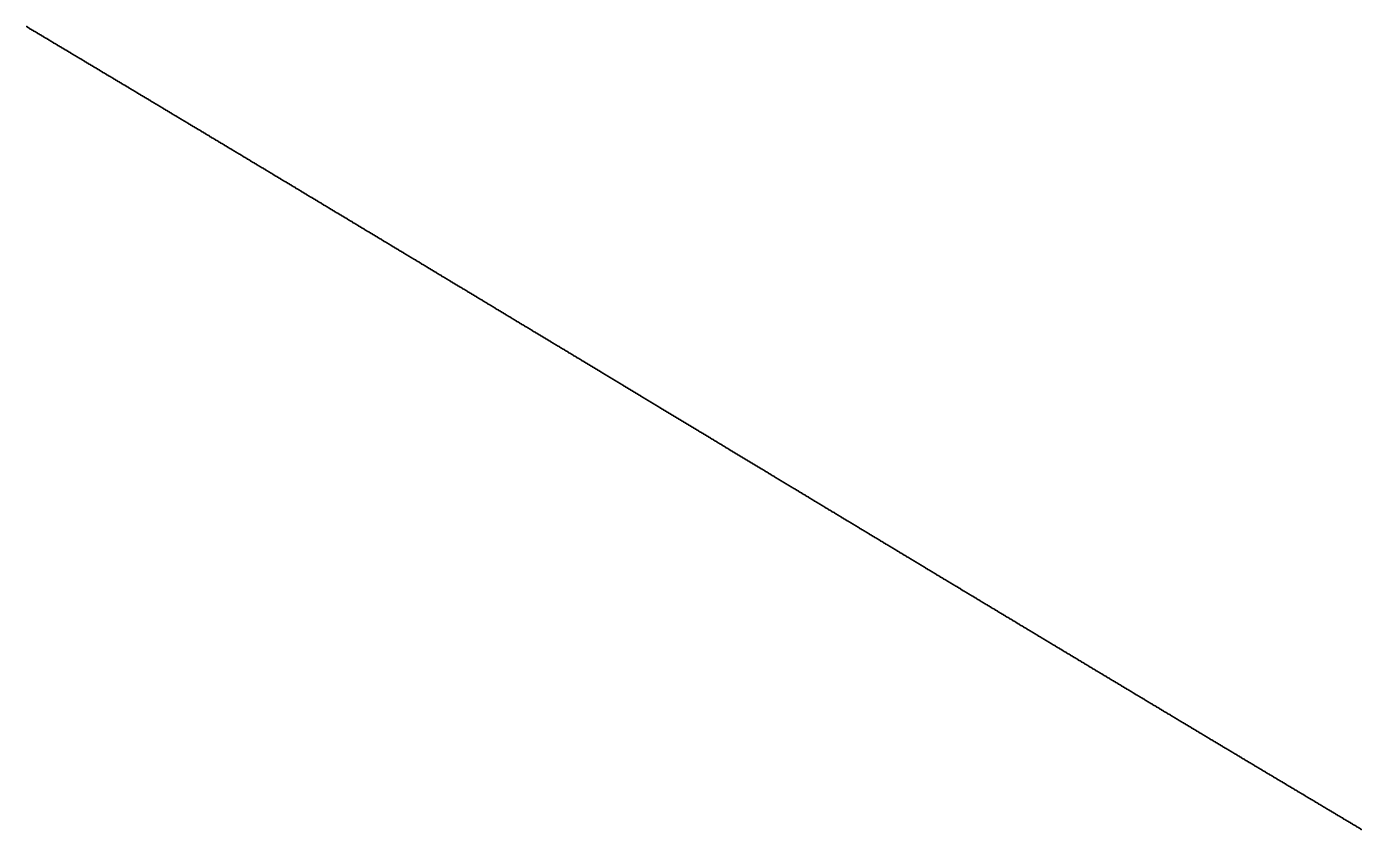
# Model space of a CAD drawing. Header units: metres. Extents: x 0 to 360, y 0 to 49.
# Drawn here: x 213.76 to 225, y 21.8 to 28.56 of the extents above; entities that cross this region are included whole.
import ezdxf

# ---------------------------------------------------------------- set-up
doc = ezdxf.new("R2010")
doc.units = ezdxf.units.M

msp = doc.modelspace()

# ---------------------------------------------------------------- linework, layer by layer
for p in [(213.762, 28.563), (213.768, 28.559), (213.775, 28.555), (213.782, 28.551), (213.789, 28.546), (213.795, 28.542), (213.802, 28.538), (213.809, 28.534), (213.816, 28.53), (213.823, 28.526), (213.829, 28.522), (213.836, 28.518), (213.843, 28.514), (213.85, 28.51), (213.856, 28.506), (213.863, 28.502), (213.87, 28.498), (213.877, 28.494), (213.883, 28.49), (213.89, 28.486), (213.897, 28.482), (213.904, 28.478), (213.91, 28.474), (213.917, 28.47), (213.924, 28.466), (213.931, 28.462), (213.937, 28.458), (213.944, 28.454), (213.951, 28.45), (213.958, 28.446), (213.964, 28.442), (213.971, 28.437), (213.978, 28.433), (213.985, 28.429), (213.991, 28.425), (213.998, 28.421), (214.005, 28.417), (214.012, 28.413), (214.019, 28.409), (214.025, 28.405), (214.032, 28.401), (214.039, 28.397), (214.046, 28.393), (214.052, 28.389), (214.059, 28.385), (214.066, 28.381), (214.073, 28.377), (214.079, 28.373), (214.086, 28.369), (214.093, 28.365), (214.1, 28.361), (214.106, 28.357), (214.113, 28.353), (214.12, 28.349), (214.127, 28.344), (214.134, 28.34), (214.14, 28.336), (214.147, 28.332), (214.154, 28.328), (214.161, 28.324), (214.167, 28.32), (214.174, 28.316), (214.181, 28.312), (214.188, 28.308), (214.194, 28.304), (214.201, 28.3), (214.208, 28.296), (214.215, 28.292), (214.222, 28.288), (214.228, 28.284), (214.235, 28.28), (214.242, 28.276), (214.249, 28.272), (214.255, 28.268), (214.262, 28.263), (214.269, 28.259), (214.276, 28.255), (214.282, 28.251), (214.289, 28.247), (214.296, 28.243), (214.303, 28.239), (214.31, 28.235), (214.316, 28.231), (214.323, 28.227), (214.33, 28.223), (214.337, 28.219), (214.343, 28.215), (214.35, 28.211), (214.357, 28.207), (214.364, 28.203), (214.371, 28.199), (214.377, 28.195), (214.384, 28.19), (214.391, 28.186), (214.398, 28.182), (214.404, 28.178), (214.411, 28.174), (214.418, 28.17), (214.425, 28.166), (214.432, 28.162), (214.438, 28.158), (214.445, 28.154), (214.452, 28.15), (214.459, 28.146), (214.465, 28.142), (214.472, 28.138), (214.479, 28.134), (214.486, 28.13), (214.493, 28.126), (214.499, 28.121), (214.506, 28.117), (214.513, 28.113), (214.52, 28.109), (214.527, 28.105), (214.533, 28.101), (214.54, 28.097), (214.547, 28.093), (214.554, 28.089), (214.56, 28.085), (214.567, 28.081), (214.574, 28.077), (214.581, 28.073), (214.588, 28.069), (214.594, 28.065), (214.601, 28.061), (214.608, 28.056), (214.615, 28.052), (214.622, 28.048), (214.628, 28.044), (214.635, 28.04), (214.642, 28.036), (214.649, 28.032), (214.655, 28.028), (214.662, 28.024), (214.669, 28.02), (214.676, 28.016), (214.683, 28.012), (214.689, 28.008), (214.696, 28.004), (214.703, 28), (214.71, 27.995), (214.717, 27.991), (214.723, 27.987), (214.73, 27.983), (214.737, 27.979), (214.744, 27.975), (214.751, 27.971), (214.757, 27.967), (214.764, 27.963), (214.771, 27.959), (214.778, 27.955), (214.785, 27.951), (214.791, 27.947), (214.798, 27.943), (214.805, 27.938), (214.812, 27.934), (214.818, 27.93), (214.825, 27.926), (214.832, 27.922), (214.839, 27.918), (214.846, 27.914), (214.852, 27.91), (214.859, 27.906), (214.866, 27.902), (214.873, 27.898), (214.88, 27.894), (214.886, 27.89), (214.893, 27.885), (214.9, 27.881), (214.907, 27.877), (214.914, 27.873), (214.92, 27.869), (214.927, 27.865), (214.934, 27.861), (214.941, 27.857), (214.948, 27.853), (214.954, 27.849), (214.961, 27.845), (214.968, 27.841), (214.975, 27.837), (214.982, 27.832), (214.988, 27.828), (214.995, 27.824), (215.002, 27.82), (215.009, 27.816), (215.016, 27.812), (215.022, 27.808), (215.029, 27.804), (215.036, 27.8), (215.043, 27.796), (215.05, 27.792), (215.056, 27.788), (215.063, 27.783), (215.07, 27.779), (215.077, 27.775), (215.084, 27.771), (215.091, 27.767), (215.097, 27.763), (215.104, 27.759), (215.111, 27.755), (215.118, 27.751), (215.125, 27.747), (215.131, 27.743), (215.138, 27.739), (215.145, 27.734), (215.152, 27.73), (215.159, 27.726), (215.165, 27.722), (215.172, 27.718), (215.179, 27.714), (215.186, 27.71), (215.193, 27.706), (215.199, 27.702), (215.206, 27.698), (215.213, 27.694), (215.22, 27.69), (215.227, 27.685), (215.234, 27.681), (215.24, 27.677), (215.247, 27.673), (215.254, 27.669), (215.261, 27.665), (215.268, 27.661), (215.274, 27.657), (215.281, 27.653), (215.288, 27.649), (215.295, 27.645), (215.302, 27.64), (215.308, 27.636), (215.315, 27.632), (215.322, 27.628), (215.329, 27.624), (215.336, 27.62), (215.343, 27.616), (215.349, 27.612), (215.356, 27.608), (215.363, 27.604), (215.37, 27.6), (215.377, 27.595), (215.383, 27.591), (215.39, 27.587), (215.397, 27.583), (215.404, 27.579), (215.411, 27.575), (215.418, 27.571), (215.424, 27.567), (215.431, 27.563), (215.438, 27.559), (215.445, 27.554), (215.452, 27.55), (215.458, 27.546), (215.465, 27.542), (215.472, 27.538), (215.479, 27.534), (215.486, 27.53), (215.493, 27.526), (215.499, 27.522), (215.506, 27.518), (215.513, 27.514), (215.52, 27.509), (215.527, 27.505), (215.533, 27.501), (215.54, 27.497), (215.547, 27.493), (215.554, 27.489), (215.561, 27.485), (215.568, 27.481), (215.574, 27.477), (215.581, 27.473), (215.588, 27.468), (215.595, 27.464), (215.602, 27.46), (215.609, 27.456), (215.615, 27.452), (215.622, 27.448), (215.629, 27.444), (215.636, 27.44), (215.643, 27.436), (215.65, 27.431), (215.656, 27.427), (215.663, 27.423), (215.67, 27.419), (215.677, 27.415), (215.684, 27.411), (215.691, 27.407), (215.697, 27.403), (215.704, 27.399), (215.711, 27.395), (215.718, 27.39), (215.725, 27.386), (215.732, 27.382), (215.738, 27.378), (215.745, 27.374), (215.752, 27.37), (215.759, 27.366), (215.766, 27.362), (215.773, 27.358), (215.779, 27.353), (215.786, 27.349), (215.793, 27.345), (215.8, 27.341), (215.807, 27.337), (215.814, 27.333), (215.82, 27.329), (215.827, 27.325), (215.834, 27.321), (215.841, 27.316), (215.848, 27.312), (215.855, 27.308), (215.861, 27.304), (215.868, 27.3), (215.875, 27.296), (215.882, 27.292), (215.889, 27.288), (215.896, 27.284), (215.902, 27.279), (215.909, 27.275), (215.916, 27.271), (215.923, 27.267), (215.93, 27.263), (215.937, 27.259), (215.943, 27.255), (215.95, 27.251), (215.957, 27.247), (215.964, 27.242), (215.971, 27.238), (215.978, 27.234), (215.985, 27.23), (215.991, 27.226), (215.998, 27.222), (216.005, 27.218), (216.012, 27.214), (216.019, 27.21), (216.026, 27.205), (216.032, 27.201), (216.039, 27.197), (216.046, 27.193), (216.053, 27.189), (216.06, 27.185), (216.067, 27.181), (216.074, 27.177), (216.08, 27.172), (216.087, 27.168), (216.094, 27.164), (216.101, 27.16), (216.108, 27.156), (216.115, 27.152), (216.121, 27.148), (216.128, 27.144), (216.135, 27.139), (216.142, 27.135), (216.149, 27.131), (216.156, 27.127), (216.163, 27.123), (216.169, 27.119), (216.176, 27.115), (216.183, 27.111), (216.19, 27.107), (216.197, 27.102), (216.204, 27.098), (216.211, 27.094), (216.217, 27.09), (216.224, 27.086), (216.231, 27.082), (216.238, 27.078), (216.245, 27.074), (216.252, 27.069), (216.259, 27.065), (216.265, 27.061), (216.272, 27.057), (216.279, 27.053), (216.286, 27.049), (216.293, 27.045), (216.3, 27.041), (216.306, 27.036), (216.313, 27.032), (216.32, 27.028), (216.327, 27.024), (216.334, 27.02), (216.341, 27.016), (216.348, 27.012), (216.355, 27.007), (216.361, 27.003), (216.368, 26.999), (216.375, 26.995), (216.382, 26.991), (216.389, 26.987), (216.396, 26.983), (216.403, 26.979), (216.409, 26.974), (216.416, 26.97), (216.423, 26.966), (216.43, 26.962), (216.437, 26.958), (216.444, 26.954), (216.451, 26.95), (216.457, 26.946), (216.464, 26.941), (216.471, 26.937), (216.478, 26.933), (216.485, 26.929), (216.492, 26.925), (216.499, 26.921), (216.505, 26.917), (216.512, 26.912), (216.519, 26.908), (216.526, 26.904), (216.533, 26.9), (216.54, 26.896), (216.547, 26.892), (216.554, 26.888), (216.56, 26.884), (216.567, 26.879), (216.574, 26.875), (216.581, 26.871), (216.588, 26.867), (216.595, 26.863), (216.602, 26.859), (216.608, 26.855), (216.615, 26.85), (216.622, 26.846), (216.629, 26.842), (216.636, 26.838), (216.643, 26.834), (216.65, 26.83), (216.657, 26.826), (216.663, 26.821), (216.67, 26.817), (216.677, 26.813), (216.684, 26.809), (216.691, 26.805), (216.698, 26.801), (216.705, 26.797), (216.712, 26.792), (216.718, 26.788), (216.725, 26.784), (216.732, 26.78), (216.739, 26.776), (216.746, 26.772), (216.753, 26.768), (216.76, 26.763), (216.767, 26.759), (216.773, 26.755), (216.78, 26.751), (216.787, 26.747), (216.794, 26.743), (216.801, 26.739), (216.808, 26.734), (216.815, 26.73), (216.822, 26.726), (216.828, 26.722), (216.835, 26.718), (216.842, 26.714), (216.849, 26.71), (216.856, 26.705), (216.863, 26.701), (216.87, 26.697), (216.877, 26.693), (216.884, 26.689), (216.89, 26.685), (216.897, 26.681), (216.904, 26.676), (216.911, 26.672), (216.918, 26.668), (216.925, 26.664), (216.932, 26.66), (216.939, 26.656), (216.945, 26.652), (216.952, 26.647), (216.959, 26.643), (216.966, 26.639), (216.973, 26.635), (216.98, 26.631), (216.987, 26.627), (216.994, 26.623), (217.001, 26.618), (217.007, 26.614), (217.014, 26.61), (217.021, 26.606), (217.028, 26.602), (217.035, 26.598), (217.042, 26.593), (217.049, 26.589), (217.056, 26.585), (217.063, 26.581), (217.069, 26.577), (217.076, 26.573), (217.083, 26.569), (217.09, 26.564), (217.097, 26.56), (217.104, 26.556), (217.111, 26.552), (217.118, 26.548), (217.125, 26.544), (217.131, 26.539), (217.138, 26.535), (217.145, 26.531), (217.152, 26.527), (217.159, 26.523), (217.166, 26.519), (217.173, 26.515), (217.18, 26.51), (217.187, 26.506), (217.193, 26.502), (217.2, 26.498), (217.207, 26.494), (217.214, 26.49), (217.221, 26.485), (217.228, 26.481), (217.235, 26.477), (217.242, 26.473), (217.249, 26.469), (217.256, 26.465), (217.262, 26.46), (217.269, 26.456), (217.276, 26.452), (217.283, 26.448), (217.29, 26.444), (217.297, 26.44), (217.304, 26.436), (217.311, 26.431), (217.318, 26.427), (217.325, 26.423), (217.331, 26.419), (217.338, 26.415), (217.345, 26.411), (217.352, 26.406), (217.359, 26.402), (217.366, 26.398), (217.373, 26.394), (217.38, 26.39), (217.387, 26.386), (217.394, 26.381), (217.4, 26.377), (217.407, 26.373), (217.414, 26.369), (217.421, 26.365), (217.428, 26.361), (217.435, 26.356), (217.442, 26.352), (217.449, 26.348), (217.456, 26.344), (217.463, 26.34), (217.47, 26.336), (217.476, 26.331), (217.483, 26.327), (217.49, 26.323), (217.497, 26.319), (217.504, 26.315), (217.511, 26.311), (217.518, 26.306), (217.525, 26.302), (217.532, 26.298), (217.539, 26.294), (217.546, 26.29), (217.552, 26.286), (217.559, 26.281), (217.566, 26.277), (217.573, 26.273), (217.58, 26.269), (217.587, 26.265), (217.594, 26.261), (217.601, 26.256), (217.608, 26.252), (217.615, 26.248), (217.622, 26.244), (217.628, 26.24), (217.635, 26.236), (217.642, 26.231), (217.649, 26.227), (217.656, 26.223), (217.663, 26.219), (217.67, 26.215), (217.677, 26.211), (217.684, 26.206), (217.691, 26.202), (217.698, 26.198), (217.705, 26.194), (217.711, 26.19), (217.718, 26.185), (217.725, 26.181), (217.732, 26.177), (217.739, 26.173), (217.746, 26.169), (217.753, 26.165), (217.76, 26.16), (217.767, 26.156), (217.774, 26.152), (217.781, 26.148), (217.788, 26.144), (217.795, 26.14), (217.801, 26.135), (217.808, 26.131), (217.815, 26.127), (217.822, 26.123), (217.829, 26.119), (217.836, 26.115), (217.843, 26.11), (217.85, 26.106), (217.857, 26.102), (217.864, 26.098), (217.871, 26.094), (217.878, 26.089), (217.885, 26.085), (217.891, 26.081), (217.898, 26.077), (217.905, 26.073), (217.912, 26.069), (217.919, 26.064), (217.926, 26.06), (217.933, 26.056), (217.94, 26.052), (217.947, 26.048), (217.954, 26.043), (217.961, 26.039), (217.968, 26.035), (217.975, 26.031), (217.982, 26.027), (217.988, 26.023), (217.995, 26.018), (218.002, 26.014), (218.009, 26.01), (218.016, 26.006), (218.023, 26.002), (218.03, 25.997), (218.037, 25.993), (218.044, 25.989), (218.051, 25.985), (218.058, 25.981), (218.065, 25.977), (218.072, 25.972), (218.079, 25.968), (218.086, 25.964), (218.092, 25.96), (218.099, 25.956), (218.106, 25.951), (218.113, 25.947), (218.12, 25.943), (218.127, 25.939), (218.134, 25.935), (218.141, 25.931), (218.148, 25.926), (218.155, 25.922), (218.162, 25.918), (218.169, 25.914), (218.176, 25.91), (218.183, 25.905), (218.19, 25.901), (218.196, 25.897), (218.203, 25.893), (218.21, 25.889), (218.217, 25.884), (218.224, 25.88), (218.231, 25.876), (218.238, 25.872), (218.245, 25.868), (218.252, 25.863), (218.259, 25.859), (218.266, 25.855), (218.273, 25.851), (218.28, 25.847), (218.287, 25.843), (218.294, 25.838), (218.301, 25.834), (218.308, 25.83), (218.315, 25.826), (218.321, 25.822), (218.328, 25.817), (218.335, 25.813), (218.342, 25.809), (218.349, 25.805), (218.356, 25.801), (218.363, 25.796), (218.37, 25.792), (218.377, 25.788), (218.384, 25.784), (218.391, 25.78), (218.398, 25.775), (218.405, 25.771), (218.412, 25.767), (218.419, 25.763), (218.426, 25.759), (218.433, 25.754), (218.44, 25.75), (218.447, 25.746), (218.453, 25.742), (218.46, 25.738), (218.467, 25.734), (218.474, 25.729), (218.481, 25.725), (218.488, 25.721), (218.495, 25.717), (218.502, 25.713), (218.509, 25.708), (218.516, 25.704), (218.523, 25.7), (218.53, 25.696), (218.537, 25.692), (218.544, 25.687), (218.551, 25.683), (218.558, 25.679), (218.565, 25.675), (218.572, 25.671), (218.579, 25.666), (218.586, 25.662), (218.593, 25.658), (218.6, 25.654), (218.606, 25.65), (218.613, 25.645), (218.62, 25.641), (218.627, 25.637), (218.634, 25.633), (218.641, 25.629), (218.648, 25.624), (218.655, 25.62), (218.662, 25.616), (218.669, 25.612), (218.676, 25.608), (218.683, 25.603), (218.69, 25.599), (218.697, 25.595), (218.704, 25.591), (218.711, 25.587), (218.718, 25.582), (218.725, 25.578), (218.732, 25.574), (218.739, 25.57), (218.746, 25.565), (218.753, 25.561), (218.76, 25.557), (218.767, 25.553), (218.774, 25.549), (218.781, 25.544), (218.788, 25.54), (218.794, 25.536), (218.801, 25.532), (218.808, 25.528), (218.815, 25.523), (218.822, 25.519), (218.829, 25.515), (218.836, 25.511), (218.843, 25.507), (218.85, 25.502), (218.857, 25.498), (218.864, 25.494), (218.871, 25.49), (218.878, 25.486), (218.885, 25.481), (218.892, 25.477), (218.899, 25.473), (218.906, 25.469), (218.913, 25.465), (218.92, 25.46), (218.927, 25.456), (218.934, 25.452), (218.941, 25.448), (218.948, 25.443), (218.955, 25.439), (218.962, 25.435), (218.969, 25.431), (218.976, 25.427), (218.983, 25.422), (218.99, 25.418), (218.997, 25.414), (219.004, 25.41), (219.011, 25.406), (219.018, 25.401), (219.025, 25.397), (219.032, 25.393), (219.039, 25.389), (219.045, 25.384), (219.052, 25.38), (219.059, 25.376), (219.066, 25.372), (219.073, 25.368), (219.08, 25.363), (219.087, 25.359), (219.094, 25.355), (219.101, 25.351), (219.108, 25.347), (219.115, 25.342), (219.122, 25.338), (219.129, 25.334), (219.136, 25.33), (219.143, 25.325), (219.15, 25.321), (219.157, 25.317), (219.164, 25.313), (219.171, 25.309), (219.178, 25.304), (219.185, 25.3), (219.192, 25.296), (219.199, 25.292), (219.206, 25.288), (219.213, 25.283), (219.22, 25.279), (219.227, 25.275), (219.234, 25.271), (219.241, 25.266), (219.248, 25.262), (219.255, 25.258), (219.262, 25.254), (219.269, 25.25), (219.276, 25.245), (219.283, 25.241), (219.29, 25.237), (219.297, 25.233), (219.304, 25.228), (219.311, 25.224), (219.318, 25.22), (219.325, 25.216), (219.332, 25.212), (219.339, 25.207), (219.346, 25.203), (219.353, 25.199), (219.36, 25.195), (219.367, 25.19), (219.374, 25.186), (219.381, 25.182), (219.388, 25.178), (219.395, 25.174), (219.402, 25.169), (219.409, 25.165), (219.416, 25.161), (219.423, 25.157), (219.43, 25.152), (219.437, 25.148), (219.444, 25.144), (219.451, 25.14), (219.458, 25.136), (219.465, 25.131), (219.472, 25.127), (219.479, 25.123), (219.486, 25.119), (219.493, 25.114), (219.5, 25.11), (219.507, 25.106), (219.514, 25.102), (219.521, 25.098), (219.528, 25.093), (219.535, 25.089), (219.542, 25.085), (219.549, 25.081), (219.556, 25.076), (219.563, 25.072), (219.57, 25.068), (219.577, 25.064), (219.584, 25.059), (219.591, 25.055), (219.598, 25.051), (219.605, 25.047), (219.612, 25.043), (219.619, 25.038), (219.626, 25.034), (219.633, 25.03), (219.64, 25.026), (219.647, 25.021), (219.654, 25.017), (219.661, 25.013), (219.668, 25.009), (219.675, 25.004), (219.682, 25), (219.689, 24.996), (219.696, 24.992), (219.703, 24.988), (219.71, 24.983), (219.717, 24.979), (219.724, 24.975), (219.731, 24.971), (219.738, 24.966), (219.745, 24.962), (219.752, 24.958), (219.759, 24.954), (219.766, 24.949), (219.773, 24.945), (219.78, 24.941), (219.787, 24.937), (219.794, 24.933), (219.801, 24.928), (219.808, 24.924), (219.815, 24.92), (219.822, 24.916), (219.829, 24.911), (219.836, 24.907), (219.843, 24.903), (219.85, 24.899), (219.857, 24.894), (219.864, 24.89), (219.871, 24.886), (219.878, 24.882), (219.885, 24.877), (219.892, 24.873), (219.899, 24.869), (219.906, 24.865), (219.913, 24.861), (219.92, 24.856), (219.927, 24.852), (219.934, 24.848), (219.941, 24.844), (219.948, 24.839), (219.955, 24.835), (219.963, 24.831), (219.97, 24.827), (219.977, 24.822), (219.984, 24.818), (219.991, 24.814), (219.998, 24.81), (220.005, 24.805), (220.012, 24.801), (220.019, 24.797), (220.026, 24.793), (220.033, 24.788), (220.04, 24.784), (220.047, 24.78), (220.054, 24.776), (220.061, 24.772), (220.068, 24.767), (220.075, 24.763), (220.082, 24.759), (220.089, 24.755), (220.096, 24.75), (220.103, 24.746), (220.11, 24.742), (220.117, 24.738), (220.124, 24.733), (220.131, 24.729), (220.138, 24.725), (220.145, 24.721), (220.152, 24.716), (220.159, 24.712), (220.166, 24.708), (220.173, 24.704), (220.18, 24.699), (220.187, 24.695), (220.194, 24.691), (220.201, 24.687), (220.208, 24.682), (220.215, 24.678), (220.223, 24.674), (220.23, 24.67), (220.237, 24.665), (220.244, 24.661), (220.251, 24.657), (220.258, 24.653), (220.265, 24.648), (220.272, 24.644), (220.279, 24.64), (220.286, 24.636), (220.293, 24.631), (220.3, 24.627), (220.307, 24.623), (220.314, 24.619), (220.321, 24.614), (220.328, 24.61), (220.335, 24.606), (220.342, 24.602), (220.349, 24.597), (220.356, 24.593), (220.363, 24.589), (220.37, 24.585), (220.377, 24.58), (220.384, 24.576), (220.391, 24.572), (220.398, 24.568), (220.406, 24.564), (220.413, 24.559), (220.42, 24.555), (220.427, 24.551), (220.434, 24.546), (220.441, 24.542), (220.448, 24.538), (220.455, 24.534), (220.462, 24.529), (220.469, 24.525), (220.476, 24.521), (220.483, 24.517), (220.49, 24.512), (220.497, 24.508), (220.504, 24.504), (220.511, 24.5), (220.518, 24.495), (220.525, 24.491), (220.532, 24.487), (220.539, 24.483), (220.546, 24.478), (220.554, 24.474), (220.561, 24.47), (220.568, 24.466), (220.575, 24.461), (220.582, 24.457), (220.589, 24.453), (220.596, 24.449), (220.603, 24.444), (220.61, 24.44), (220.617, 24.436), (220.624, 24.432), (220.631, 24.427), (220.638, 24.423), (220.645, 24.419), (220.652, 24.415), (220.659, 24.41), (220.666, 24.406), (220.673, 24.402), (220.68, 24.398), (220.688, 24.393), (220.695, 24.389), (220.702, 24.385), (220.709, 24.381), (220.716, 24.376), (220.723, 24.372), (220.73, 24.368), (220.737, 24.364), (220.744, 24.359), (220.751, 24.355), (220.758, 24.351), (220.765, 24.347), (220.772, 24.342), (220.779, 24.338), (220.786, 24.334), (220.793, 24.329), (220.8, 24.325), (220.808, 24.321), (220.815, 24.317), (220.822, 24.312), (220.829, 24.308), (220.836, 24.304), (220.843, 24.3), (220.85, 24.295), (220.857, 24.291), (220.864, 24.287), (220.871, 24.283), (220.878, 24.278), (220.885, 24.274), (220.892, 24.27), (220.899, 24.266), (220.906, 24.261), (220.914, 24.257), (220.921, 24.253), (220.928, 24.249), (220.935, 24.244), (220.942, 24.24), (220.949, 24.236), (220.956, 24.231), (220.963, 24.227), (220.97, 24.223), (220.977, 24.219), (220.984, 24.214), (220.991, 24.21), (220.998, 24.206), (221.005, 24.202), (221.013, 24.197), (221.02, 24.193), (221.027, 24.189), (221.034, 24.185), (221.041, 24.18), (221.048, 24.176), (221.055, 24.172), (221.062, 24.167), (221.069, 24.163), (221.076, 24.159), (221.083, 24.155), (221.09, 24.15), (221.097, 24.146), (221.104, 24.142), (221.112, 24.138), (221.119, 24.133), (221.126, 24.129), (221.133, 24.125), (221.14, 24.121), (221.147, 24.116), (221.154, 24.112), (221.161, 24.108), (221.168, 24.103), (221.175, 24.099), (221.182, 24.095), (221.189, 24.091), (221.197, 24.086), (221.204, 24.082), (221.211, 24.078), (221.218, 24.074), (221.225, 24.069), (221.232, 24.065), (221.239, 24.061), (221.246, 24.057), (221.253, 24.052), (221.26, 24.048), (221.267, 24.044), (221.274, 24.039), (221.282, 24.035), (221.289, 24.031), (221.296, 24.027), (221.303, 24.022), (221.31, 24.018), (221.317, 24.014), (221.324, 24.01), (221.331, 24.005), (221.338, 24.001), (221.345, 23.997), (221.352, 23.992), (221.36, 23.988), (221.367, 23.984), (221.374, 23.98), (221.381, 23.975), (221.388, 23.971), (221.395, 23.967), (221.402, 23.963), (221.409, 23.958), (221.416, 23.954), (221.423, 23.95), (221.43, 23.945), (221.438, 23.941), (221.445, 23.937), (221.452, 23.933), (221.459, 23.928), (221.466, 23.924), (221.473, 23.92), (221.48, 23.916), (221.487, 23.911), (221.494, 23.907), (221.501, 23.903), (221.508, 23.898), (221.516, 23.894), (221.523, 23.89), (221.53, 23.886), (221.537, 23.881), (221.544, 23.877), (221.551, 23.873), (221.558, 23.868), (221.565, 23.864), (221.572, 23.86), (221.579, 23.856), (221.587, 23.851), (221.594, 23.847), (221.601, 23.843), (221.608, 23.839), (221.615, 23.834), (221.622, 23.83), (221.629, 23.826), (221.636, 23.821), (221.643, 23.817), (221.65, 23.813), (221.658, 23.809), (221.665, 23.804), (221.672, 23.8), (221.679, 23.796), (221.686, 23.791), (221.693, 23.787), (221.7, 23.783), (221.707, 23.779), (221.714, 23.774), (221.722, 23.77), (221.729, 23.766), (221.736, 23.761), (221.743, 23.757), (221.75, 23.753), (221.757, 23.749), (221.764, 23.744), (221.771, 23.74), (221.778, 23.736), (221.786, 23.732), (221.793, 23.727), (221.8, 23.723), (221.807, 23.719), (221.814, 23.714), (221.821, 23.71), (221.828, 23.706), (221.835, 23.702), (221.842, 23.697), (221.85, 23.693), (221.857, 23.689), (221.864, 23.684), (221.871, 23.68), (221.878, 23.676), (221.885, 23.672), (221.892, 23.667), (221.899, 23.663), (221.906, 23.659), (221.914, 23.654), (221.921, 23.65), (221.928, 23.646), (221.935, 23.642), (221.942, 23.637), (221.949, 23.633), (221.956, 23.629), (221.963, 23.624), (221.971, 23.62), (221.978, 23.616), (221.985, 23.612), (221.992, 23.607), (221.999, 23.603), (222.006, 23.599), (222.013, 23.594), (222.02, 23.59), (222.028, 23.586), (222.035, 23.582), (222.042, 23.577), (222.049, 23.573), (222.056, 23.569), (222.063, 23.564), (222.07, 23.56), (222.077, 23.556), (222.085, 23.552), (222.092, 23.547), (222.099, 23.543), (222.106, 23.539), (222.113, 23.534), (222.12, 23.53), (222.127, 23.526), (222.134, 23.521), (222.142, 23.517), (222.149, 23.513), (222.156, 23.509), (222.163, 23.504), (222.17, 23.5), (222.177, 23.496), (222.184, 23.491), (222.191, 23.487), (222.199, 23.483), (222.206, 23.479), (222.213, 23.474), (222.22, 23.47), (222.227, 23.466), (222.234, 23.461), (222.241, 23.457), (222.249, 23.453), (222.256, 23.449), (222.263, 23.444), (222.27, 23.44), (222.277, 23.436), (222.284, 23.431), (222.291, 23.427), (222.298, 23.423), (222.306, 23.418), (222.313, 23.414), (222.32, 23.41), (222.327, 23.406), (222.334, 23.401), (222.341, 23.397), (222.348, 23.393), (222.356, 23.388), (222.363, 23.384), (222.37, 23.38), (222.377, 23.376), (222.384, 23.371), (222.391, 23.367), (222.398, 23.363), (222.406, 23.358), (222.413, 23.354), (222.42, 23.35), (222.427, 23.345), (222.434, 23.341), (222.441, 23.337), (222.448, 23.333), (222.456, 23.328), (222.463, 23.324), (222.47, 23.32), (222.477, 23.315), (222.484, 23.311), (222.491, 23.307), (222.498, 23.302), (222.506, 23.298), (222.513, 23.294), (222.52, 23.29), (222.527, 23.285), (222.534, 23.281), (222.541, 23.277), (222.549, 23.272), (222.556, 23.268), (222.563, 23.264), (222.57, 23.26), (222.577, 23.255), (222.584, 23.251), (222.591, 23.247), (222.599, 23.242), (222.606, 23.238), (222.613, 23.234), (222.62, 23.229), (222.627, 23.225), (222.634, 23.221), (222.642, 23.217), (222.649, 23.212), (222.656, 23.208), (222.663, 23.204), (222.67, 23.199), (222.677, 23.195), (222.684, 23.191), (222.692, 23.186), (222.699, 23.182), (222.706, 23.178), (222.713, 23.173), (222.72, 23.169), (222.727, 23.165), (222.735, 23.161), (222.742, 23.156), (222.749, 23.152), (222.756, 23.148), (222.763, 23.143), (222.77, 23.139), (222.778, 23.135), (222.785, 23.13), (222.792, 23.126), (222.799, 23.122), (222.806, 23.118), (222.813, 23.113), (222.821, 23.109), (222.828, 23.105), (222.835, 23.1), (222.842, 23.096), (222.849, 23.092), (222.856, 23.087), (222.864, 23.083), (222.871, 23.079), (222.878, 23.075), (222.885, 23.07), (222.892, 23.066), (222.899, 23.062), (222.907, 23.057), (222.914, 23.053), (222.921, 23.049), (222.928, 23.044), (222.935, 23.04), (222.942, 23.036), (222.95, 23.031), (222.957, 23.027), (222.964, 23.023), (222.971, 23.019), (222.978, 23.014), (222.985, 23.01), (222.993, 23.006), (223, 23.001), (223.007, 22.997), (223.014, 22.993), (223.021, 22.988), (223.028, 22.984), (223.036, 22.98), (223.043, 22.975), (223.05, 22.971), (223.057, 22.967), (223.064, 22.963), (223.072, 22.958), (223.079, 22.954), (223.086, 22.95), (223.093, 22.945), (223.1, 22.941), (223.107, 22.937), (223.115, 22.932), (223.122, 22.928), (223.129, 22.924), (223.136, 22.919), (223.143, 22.915), (223.15, 22.911), (223.158, 22.907), (223.165, 22.902), (223.172, 22.898), (223.179, 22.894), (223.186, 22.889), (223.194, 22.885), (223.201, 22.881), (223.208, 22.876), (223.215, 22.872), (223.222, 22.868), (223.23, 22.863), (223.237, 22.859), (223.244, 22.855), (223.251, 22.85), (223.258, 22.846), (223.265, 22.842), (223.273, 22.838), (223.28, 22.833), (223.287, 22.829), (223.294, 22.825), (223.301, 22.82), (223.309, 22.816), (223.316, 22.812), (223.323, 22.807), (223.33, 22.803), (223.337, 22.799), (223.345, 22.794), (223.352, 22.79), (223.359, 22.786), (223.366, 22.781), (223.373, 22.777), (223.381, 22.773), (223.388, 22.769), (223.395, 22.764), (223.402, 22.76), (223.409, 22.756), (223.416, 22.751), (223.424, 22.747), (223.431, 22.743), (223.438, 22.738), (223.445, 22.734), (223.452, 22.73), (223.46, 22.725), (223.467, 22.721), (223.474, 22.717), (223.481, 22.712), (223.488, 22.708), (223.496, 22.704), (223.503, 22.699), (223.51, 22.695), (223.517, 22.691), (223.524, 22.687), (223.532, 22.682), (223.539, 22.678), (223.546, 22.674), (223.553, 22.669), (223.56, 22.665), (223.568, 22.661), (223.575, 22.656), (223.582, 22.652), (223.589, 22.648), (223.597, 22.643), (223.604, 22.639), (223.611, 22.635), (223.618, 22.63), (223.625, 22.626), (223.633, 22.622), (223.64, 22.617), (223.647, 22.613), (223.654, 22.609), (223.661, 22.604), (223.669, 22.6), (223.676, 22.596), (223.683, 22.591), (223.69, 22.587), (223.697, 22.583), (223.705, 22.579), (223.712, 22.574), (223.719, 22.57), (223.726, 22.566), (223.733, 22.561), (223.741, 22.557), (223.748, 22.553), (223.755, 22.548), (223.762, 22.544), (223.77, 22.54), (223.777, 22.535), (223.784, 22.531), (223.791, 22.527), (223.798, 22.522), (223.806, 22.518), (223.813, 22.514), (223.82, 22.509), (223.827, 22.505), (223.834, 22.501), (223.842, 22.496), (223.849, 22.492), (223.856, 22.488), (223.863, 22.483), (223.871, 22.479), (223.878, 22.475), (223.885, 22.47), (223.892, 22.466), (223.899, 22.462), (223.907, 22.458), (223.914, 22.453), (223.921, 22.449), (223.928, 22.445), (223.936, 22.44), (223.943, 22.436), (223.95, 22.432), (223.957, 22.427), (223.964, 22.423), (223.972, 22.419), (223.979, 22.414), (223.986, 22.41), (223.993, 22.406), (224.001, 22.401), (224.008, 22.397), (224.015, 22.393), (224.022, 22.388), (224.03, 22.384), (224.037, 22.38), (224.044, 22.375), (224.051, 22.371), (224.058, 22.367), (224.066, 22.362), (224.073, 22.358), (224.08, 22.354), (224.087, 22.349), (224.095, 22.345), (224.102, 22.341), (224.109, 22.336), (224.116, 22.332), (224.124, 22.328), (224.131, 22.323), (224.138, 22.319), (224.145, 22.315), (224.152, 22.31), (224.16, 22.306), (224.167, 22.302), (224.174, 22.297), (224.181, 22.293), (224.189, 22.289), (224.196, 22.284), (224.203, 22.28), (224.21, 22.276), (224.218, 22.271), (224.225, 22.267), (224.232, 22.263), (224.239, 22.259), (224.247, 22.254), (224.254, 22.25), (224.261, 22.246), (224.268, 22.241), (224.276, 22.237), (224.283, 22.233), (224.29, 22.228), (224.297, 22.224), (224.305, 22.22), (224.312, 22.215), (224.319, 22.211), (224.326, 22.207), (224.334, 22.202), (224.341, 22.198), (224.348, 22.194), (224.355, 22.189), (224.362, 22.185), (224.37, 22.181), (224.377, 22.176), (224.384, 22.172), (224.391, 22.168), (224.399, 22.163), (224.406, 22.159), (224.413, 22.155), (224.42, 22.15), (224.428, 22.146), (224.435, 22.142), (224.442, 22.137), (224.449, 22.133), (224.457, 22.129), (224.464, 22.124), (224.471, 22.12), (224.479, 22.116), (224.486, 22.111), (224.493, 22.107), (224.5, 22.103), (224.508, 22.098), (224.515, 22.094), (224.522, 22.09), (224.529, 22.085), (224.537, 22.081), (224.544, 22.077), (224.551, 22.072), (224.558, 22.068), (224.566, 22.064), (224.573, 22.059), (224.58, 22.055), (224.587, 22.051), (224.595, 22.046), (224.602, 22.042), (224.609, 22.038), (224.616, 22.033), (224.624, 22.029), (224.631, 22.025), (224.638, 22.02), (224.645, 22.016), (224.653, 22.012), (224.66, 22.007), (224.667, 22.003), (224.674, 21.999), (224.682, 21.994), (224.689, 21.99), (224.696, 21.986), (224.704, 21.981), (224.711, 21.977), (224.718, 21.973), (224.725, 21.968), (224.733, 21.964), (224.74, 21.96), (224.747, 21.955), (224.754, 21.951), (224.762, 21.947), (224.769, 21.942), (224.776, 21.938), (224.784, 21.934), (224.791, 21.929), (224.798, 21.925), (224.805, 21.92), (224.813, 21.916), (224.82, 21.912), (224.827, 21.907), (224.834, 21.903), (224.842, 21.899), (224.849, 21.894), (224.856, 21.89), (224.864, 21.886), (224.871, 21.881), (224.878, 21.877), (224.885, 21.873), (224.893, 21.868), (224.9, 21.864), (224.907, 21.86), (224.914, 21.855), (224.922, 21.851), (224.929, 21.847), (224.936, 21.842), (224.944, 21.838), (224.951, 21.834), (224.958, 21.829), (224.965, 21.825), (224.973, 21.821), (224.98, 21.816), (224.987, 21.812), (224.995, 21.808), (225.002, 21.803)]:
    msp.add_point(p)

doc.saveas('drawing.dxf')
